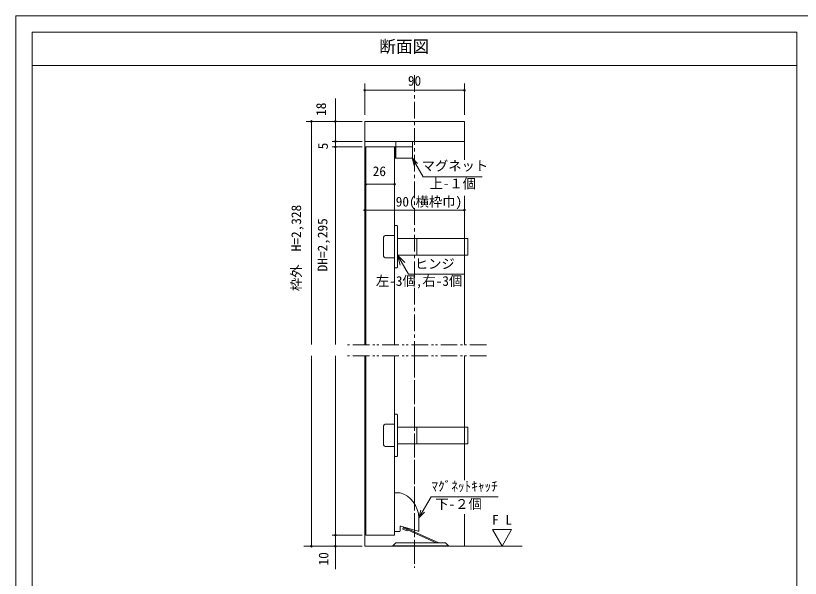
# Model space of a CAD drawing. Units: millimetres on the paper, enlarged 10 times, with parts at other scales. Extents: x -2058 to 1892, y -400 to 2383.
# Drawn here: x -2058 to 303, y 691 to 2383 of the extents above; entities that cross this region are included whole.
import ezdxf
from ezdxf.enums import TextEntityAlignment as Align

# ---------------------------------------------------------------- set-up
doc = ezdxf.new("R2010")
doc.units = ezdxf.units.MM
doc.header["$LTSCALE"] = 10
doc.header["$PDMODE"] = 32
doc.header["$PDSIZE"] = 5
doc.linetypes.add('CHAIN1', pattern=[8, 5, -1, 1, -1])
doc.linetypes.add('DOUBLE_CHAIN1', pattern=[8.8, 5, -1, 0.6, -0.6, 0.6, -1])
for name, color, linetype, lineweight in [('0-0_0', 7, 'Continuous', 18), ('1-0_H-SYM', 7, 'Continuous', 18), ('2-0_NOTE$005', 7, 'Continuous', 18)]:
    doc.layers.add(name, color=color, linetype=linetype, lineweight=lineweight)
doc.styles.add('ＭＳ ゴシック', font='')
doc.styles.get('ＭＳ ゴシック').set_extended_font_data('MS Gothic')

msp = doc.modelspace()

# ---------------------------------------------------------------- linework, layer by layer
at = {"layer": '0-0_0'}
for p, q in [((-2057.96, -399.69), (-2057.96, 2382.81)), ((-2057.96, 2382.81), (1892.04, 2382.81)), ((-2007.96, 2332.81), (292.04, 2332.81)), ((292.04, 2332.81), (292.04, -124.69)), ((-2007.96, 2232.81), (292.04, 2232.81))]:
    msp.add_line(p, q, dxfattribs=at)
msp.add_lwpolyline([(-2007.96, 2332.81), (-2007.96, -124.69), (292.04, -124.69)], dxfattribs=at)
at = {"layer": '1-0_H-SYM', "color": 4, "linetype": 'CHAIN1'}
for p, q in [((-857.96, 2204.15), (-857.96, 1366.82)), ((-857.96, 1366.82), (-857.96, 722.82)), ((-857.96, 1344.56), (-857.96, 722.82))]:
    msp.add_line(p, q, dxfattribs=at)
at = {"layer": '1-0_H-SYM', "color": 4}
for p, q in [((-1096.29, 2133.39), (-1096.29, 2004.82)), ((-1015.77, 2064.82), (-1184.07, 2064.82)), ((-1168.44, 1394.14), (-1168.44, 2064.82)), ((-1015.77, 2004.82), (-1106.29, 2004.82)), ((-1024.63, 2004.82), (-1106.29, 2004.82)), ((-1015.77, 1988.15), (-1106.29, 1988.15)), ((-1096.29, 2004.82), (-1096.29, 1988.15)), ((-1096.29, 1394.14), (-1096.29, 1988.15)), ((-848.62, 1938.81), (-865.12, 1955.31)), ((-832.24, 1898.37), (-865.12, 1955.31)), ((-859.08, 1932.77), (-865.12, 1955.31)), ((-832.24, 1898.37), (-654.53, 1898.37)), ((-1004.63, 1875.91), (-917.96, 1875.91)), ((-1007.96, 1798.38), (-707.96, 1798.38)), ((-909.63, 1663.15), (-901.41, 1632.5)), ((-876.56, 1605.87), (-707.68, 1605.87)), ((-1168.44, 787.49), (-1168.44, 1360.14)), ((-1096.29, 787.49), (-1096.29, 1360.14)), ((-808.49, 935.81), (-844.66, 873.17)), ((-808.49, 935.81), (-606.26, 935.81)), ((-838.62, 895.71), (-844.66, 873.17)), ((-828.16, 889.67), (-844.66, 873.17)), ((-1096.29, 820.82), (-1096.29, 837.49)), ((-1015.77, 820.82), (-1106.29, 820.82)), ((-1096.29, 718.92), (-1096.29, 820.82)), ((-1191.09, 787.49), (-1015.77, 787.49))]:
    msp.add_line(p, q, dxfattribs=at)
at = {"layer": '1-0_H-SYM'}
for p, q in [((-1007.96, 2064.82), (-1007.96, 2008.15)), ((-1007.96, 2008.15), (-1007.96, 1394.14)), ((-1007.96, 2004.82), (-707.96, 2004.82)), ((-917.96, 1988.15), (-917.96, 1394.14)), ((-917.96, 1955.65), (-917.96, 1987.32)), ((-917.13, 1988.15), (-914.63, 1988.15)), ((-915.29, 1984.82), (-914.63, 1984.82)), ((-914.63, 1989.82), (-914.63, 2004.82)), ((-914.63, 2004.82), (-864.63, 2004.82)), ((-914.63, 1956.49), (-914.63, 1989.82)), ((-912.96, 1988.15), (-866.29, 1988.15)), ((-864.63, 1989.82), (-864.63, 2004.82)), ((-864.63, 1956.49), (-864.63, 1989.82)), ((-707.96, 2004.82), (-707.96, 1949.21)), ((-1004.63, 1968.15), (-1004.63, 1865.91)), ((-917.96, 1968.15), (-917.96, 1865.91)), ((-915.29, 1979.82), (-914.63, 1979.82)), ((-915.29, 1963.15), (-914.63, 1963.15)), ((-917.13, 1954.82), (-914.63, 1954.82)), ((-915.29, 1958.15), (-914.63, 1958.15)), ((-915.29, 1955.32), (-914.63, 1954.99)), ((-914.63, 1954.82), (-914.63, 1954.99)), ((-912.96, 1954.82), (-866.29, 1954.82)), ((-1007.96, 1874.03), (-1007.96, 1788.38)), ((-707.96, 1841.18), (-707.96, 1788.38)), ((-707.96, 1839.23), (-707.96, 1713.15)), ((-917.96, 1751.49), (-917.96, 1624.82)), ((-911.29, 1751.49), (-917.96, 1751.49)), ((-909.63, 1626.49), (-909.63, 1749.41)), ((-951.29, 1716.49), (-951.29, 1659.82)), ((-946.29, 1721.49), (-917.96, 1721.49)), ((-697.96, 1713.15), (-909.63, 1713.15)), ((-851.29, 1713.15), (-851.29, 1663.15)), ((-697.96, 1713.15), (-697.96, 1663.15)), ((-946.29, 1654.82), (-917.96, 1654.82)), ((-697.96, 1663.15), (-909.63, 1663.15)), ((-707.96, 1663.15), (-707.96, 1394.14)), ((-911.29, 1624.82), (-917.96, 1624.82)), ((-1007.96, 1360.14), (-1007.96, 787.49)), ((-1004.63, 1360.14), (-1004.63, 820.82)), ((-917.96, 820.82), (-917.96, 1360.14)), ((-707.96, 1360.14), (-707.96, 1145.83)), ((-917.96, 1184.16), (-917.96, 1057.5)), ((-911.29, 1184.16), (-917.96, 1184.16)), ((-909.63, 1059.16), (-909.63, 1182.09)), ((-951.29, 1149.16), (-951.29, 1092.5)), ((-946.29, 1154.16), (-917.96, 1154.16)), ((-697.96, 1145.83), (-909.63, 1145.83)), ((-851.29, 1145.83), (-851.29, 1095.83)), ((-697.96, 1145.83), (-697.96, 1095.83)), ((-946.29, 1087.5), (-917.96, 1087.5)), ((-697.96, 1095.83), (-909.63, 1095.83)), ((-707.96, 1095.83), (-707.96, 986.63)), ((-911.29, 1057.5), (-917.96, 1057.5)), ((-917.96, 948.47), (-917.96, 831.8)), ((-901.29, 948.47), (-917.96, 948.47)), ((-707.96, 883.66), (-707.96, 787.49)), ((-844.63, 834.03), (-844.63, 872.57)), ((-916.29, 831.8), (-902.96, 831.8)), ((-901.29, 846.24), (-901.29, 833.47)), ((-846.76, 832.43), (-899.16, 847.84)), ((-893.65, 840.12), (-891.6, 844.68)), ((-893.23, 839.01), (-880.92, 833.48)), ((-792.61, 797.49), (-890.71, 841.54)), ((-784.63, 797.56), (-890.5, 845.1)), ((-879.13, 835.42), (-879.81, 833.9)), ((-1004.63, 820.82), (-917.96, 820.82)), ((-707.96, 787.49), (-1007.96, 787.49)), ((-533.81, 787.49), (-1007.96, 787.49)), ((-914.63, 797.49), (-922.96, 789.15)), ((-756.29, 789.15), (-922.96, 789.15)), ((-922.96, 787.49), (-922.96, 789.15)), ((-756.29, 787.49), (-922.96, 787.49)), ((-914.63, 797.49), (-764.63, 797.49)), ((-764.63, 797.49), (-756.29, 789.15)), ((-756.29, 789.15), (-756.29, 787.49))]:
    msp.add_line(p, q, dxfattribs=at)
at = {"layer": '1-0_H-SYM', "linetype": 'DOUBLE_CHAIN1'}
for p, q in [((-707.96, 1713.15), (-707.96, 1663.15)), ((-641.29, 1393.47), (-1062.5, 1393.47)), ((-641.29, 1360.14), (-1062.5, 1360.14)), ((-707.96, 1145.83), (-707.96, 1095.83))]:
    msp.add_line(p, q, dxfattribs=at)
at = {"layer": '1-0_H-SYM'}
for points in [[(-707.96, 2004.82), (-707.96, 2064.82), (-1007.96, 2064.82)], [(-1004.63, 1394.14), (-1004.63, 1988.15), (-917.96, 1988.15)], [(-915.29, 1955.32), (-915.29, 1987.65), (-914.63, 1987.99), (-914.63, 1988.15)]]:
    msp.add_lwpolyline(points, dxfattribs=at)
at = {"layer": '1-0_H-SYM', "color": 4}
msp.add_lwpolyline([(-876.56, 1605.87), (-909.63, 1663.15), (-887.19, 1640.71)], dxfattribs=at)
at = {"layer": '1-0_H-SYM'}
msp.add_lwpolyline([(-565.85, 837.49), (-594.72, 787.49), (-623.59, 837.49)], close=True, dxfattribs=at)
for centre, radius, start, end in [((-917.13, 1987.32), 0.833, 90, 180), ((-912.96, 1989.82), 1.67, 180, 270), ((-866.29, 1989.82), 1.67, 270, 0), ((-917.13, 1955.65), 0.833, 180, 270), ((-912.96, 1956.49), 1.67, 180, 270), ((-866.29, 1956.49), 1.67, 270, 0), ((-911.29, 1749.82), 1.67, 0, 90), ((-946.29, 1716.49), 5, 90, 180), ((-946.29, 1716.49), 5, 90, 180), ((-946.29, 1659.82), 5, 180, 270), ((-946.29, 1659.82), 5, 180, 270), ((-911.29, 1626.49), 1.67, 270, 0), ((-911.29, 1182.5), 1.67, 0, 90), ((-946.29, 1149.16), 5, 90, 180), ((-946.29, 1149.16), 5, 90, 180), ((-946.29, 1092.5), 5, 180, 270), ((-946.29, 1092.5), 5, 180, 270), ((-911.29, 1059.16), 1.67, 270, 0), ((-916.29, 833.47), 1.67, 180, 270), ((-902.96, 833.47), 1.67, 270, 0), ((-899.63, 846.24), 1.67, 73.61046, 180), ((-892.89, 839.77), 0.833, 155.819, 245.819), ((-892.89, 839.77), 0.833, 155.819, 245.819), ((-890.84, 844.34), 0.833, 75.96945, 155.819), ((-890.84, 844.34), 0.833, 65.819, 75.96945), ((-880.57, 834.24), 0.833, 245.819, 335.819), ((-879.89, 835.76), 0.833, 335.819, 65.819), ((-846.29, 834.03), 1.67, 253.61046, 0)]:
    msp.add_arc(centre, radius, start, end, dxfattribs=at)
msp.add_ellipse((-920.26, 867.79), major_axis=(0, 83.33), ratio=0.909091, start_param=4.7698291, end_param=6.0301428, dxfattribs=at)
at = {"layer": '1-0_H-SYM', "color": 4}
for p in [(-1168.44, 2064.82), (-1096.29, 2064.82), (-1096.29, 2004.82), (-1096.29, 1988.15), (-1004.63, 1875.91), (-917.96, 1875.91), (-1007.96, 1798.38), (-707.96, 1798.38), (-1096.29, 820.82), (-1168.44, 787.49), (-1096.29, 787.49)]:
    msp.add_point(p, dxfattribs=at)
at = {"layer": '2-0_NOTE$005', "color": 4}
for p, q in [((-1007.96, 2178.5), (-1007.96, 2084.42)), ((-707.96, 2178.5), (-707.96, 2084.42)), ((-1007.96, 2158.5), (-707.96, 2158.5))]:
    msp.add_line(p, q, dxfattribs=at)
for p in [(-1007.96, 2158.5), (-707.96, 2158.5)]:
    msp.add_point(p, dxfattribs=at)

# ---------------------------------------------------------------- texts
at = {"layer": '0-0_0', "style": 'ＭＳ ゴシック'}
msp.add_text('断面図 ', height=36.66, dxfattribs=at).set_placement((-963.96, 2260.98), align=Align.BOTTOM_LEFT)
at = {"layer": '1-0_H-SYM', "style": 'ＭＳ ゴシック'}
for s, p in [('18', (-1115.7, 2081.53)), ('5', (-1109.86, 1981.04)), ('枠外  H=2,328', (-1190.5, 1554.5)), ('DH=2,295', (-1111.38, 1614.13)), ('10', (-1108.35, 729.75))]:
    msp.add_text(s, height=29.33, rotation=90, dxfattribs=at).set_placement(p, align=Align.BOTTOM_LEFT)
for s, p in [('マグネット', (-836.52, 1908.02)), ('26', (-983.85, 1891.71)), ('上-１個', (-812.87, 1854.64)), ('90(横枠巾)', (-914.57, 1800.07)), ('ヒンジ', (-857.03, 1613.36)), ('左-3個,右-3個', (-974.27, 1561.64)), ('ﾏｸﾞﾈｯﾄｷｬｯﾁ', (-807.5, 944.22)), ('下-２個', (-795.69, 891.07)), ('F L', (-624.66, 843.29))]:
    msp.add_text(s, height=29.33, dxfattribs=at).set_placement(p, align=Align.BOTTOM_LEFT)
at = {"layer": '2-0_NOTE$005', "style": 'ＭＳ ゴシック'}
msp.add_text('90', height=29.33, dxfattribs=at).set_placement((-877.96, 2163.5), align=Align.BOTTOM_LEFT)

doc.saveas('drawing.dxf')
